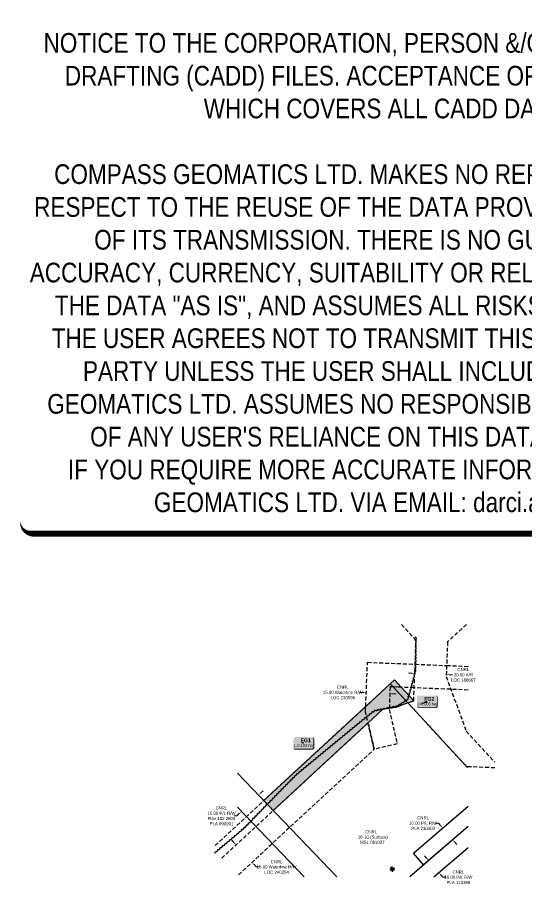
# Model space of a CAD drawing. Extents: x 323629 to 327578, y 6190825 to 6193722.
# Drawn here: x 323629 to 325244, y 6190944 to 6193722 of the extents above; entities that cross this region are included whole.
import ezdxf

# ---------------------------------------------------------------- set-up
doc = ezdxf.new("R2010")
doc.units = 0
doc.header["$LTSCALE"] = 5
doc.linetypes.add('0', pattern=[1, 1, 0])
doc.linetypes.add('foc-ACCESSROAD', pattern=[3.75, 2.5, -1.25])
for name, color, linetype in [('C-AR', 13, 'foc-ACCESSROAD'), ('C-RW', 13, 'Continuous'), ('C-WS', 13, 'foc-ACCESSROAD'), ('C-WS-S', 13, 'Continuous'), ('P-TEMP-BLOCKS', 250, 'Continuous'), ('P-TEMP-BLUE', 146, 'Continuous'), ('P-WORKAREA', 113, 'Continuous'), ('P-WORKAREA-H', 111, 'Continuous'), ('T-BUSH', 110, '0')]:
    doc.layers.add(name, color=color, linetype=linetype)
for name, color, linetype, lineweight in [('C-AR-T', 13, 'Continuous', 9), ('C-RW-T', 13, 'Continuous', 9), ('C-WS-T', 13, 'Continuous', 9)]:
    doc.layers.add(name, color=color, linetype=linetype, lineweight=lineweight)
doc.layers.add('DISCLAIMER', color=7, linetype='Continuous', plot=False)
doc.layers.add('P-TEMP-BLUE-H', color=7, linetype='Continuous', true_color=0x99e6ff)
doc.styles.add('80', font='ARIALN.TTF', dxfattribs={"height": 10})
doc.styles.add('80CG', font='ARIALN.TTF', dxfattribs={"height": 10})
doc.styles.add('80L', font='ARIALN.TTF', dxfattribs={"height": 10})
doc.styles.add('BOLD', font='ARIALNB.TTF')
doc.dimstyles.new('Compass 5 000', dxfattribs={"dimscale": 5, "dimtxt": 9, "dimasz": 2, "dimexe": 0.2, "dimexo": 0.0625, "dimgap": 0.5, "dimtad": 0, "dimtih": 1, "dimtoh": 1, "dimzin": 0, "dimdsep": 46, "dimtxsty": '80CG', "dimcen": 0.1, "dimse1": 1, "dimse2": 1, "dimclrd": 256, "dimclrt": 256, "dimaunit": 1, "dimadec": 4, "dimazin": 0, "dimtfac": 0.06, "dimtofl": 0, "dimtmove": 0, "dimatfit": 1, "dimfxl": 0.2, "dimtolj": 1, "dimtzin": 0, "dimlwd": -1, "dimarcsym": 0})

# ---------------------------------------------------------------- blocks, each defined once
blk = doc.blocks.new('GAS')
h = blk.add_hatch(color=255)
h.dxf.hatch_style = 1
edge = h.paths.add_edge_path()
edge.add_arc((0, 0), 0.9, 0, 360)
for p, q in [((-0.81, 0), (-1.62, 0)), ((-0.57, 0.57), (-1.14, 1.14)), ((0, 0.81), (0, 1.62)), ((0.57, 0.57), (1.14, 1.14)), ((1.62, 0), (0.81, 0)), ((-0.57, -0.57), (-1.14, -1.14)), ((0, -0.81), (0, -1.62)), ((1.14, -1.14), (0.57, -0.57))]:
    blk.add_line(p, q)
blk.add_circle((0, 0), 0.8)
blk = doc.blocks.new('*D47')
at = {"layer": 'C-RW-T', "transparency": 16777216}
for p, q in [((324402.9, 6191259.8), (324410.1, 6191266.7)), ((324334.3, 6191194), (324326.8, 6191186.9)), ((324326.8, 6191186.9), (324316.8, 6191186.9))]:
    blk.add_line(p, q, dxfattribs=at)
for points in [[(324401.7, 6191261), (324404, 6191258.6), (324395.6, 6191252.9)], [(324333.2, 6191195.2), (324335.5, 6191192.8), (324341.5, 6191201)]]:
    blk.add_solid(points, dxfattribs=at)
at = {"layer": 'C-RW-T', "transparency": 16777216, "insert": (324277.7, 6191186.9), "char_height": 10, "attachment_point": 5, "style": '80CG'}
blk.add_mtext('\\A1;CNRL\\P15.00 P/L R/W\\PPlan 102 2806\\PPLA 090991', dxfattribs=at)
blk = doc.blocks.new('*D48')
at = {"layer": 'C-AR-T', "transparency": 16777216}
for p, q in [((324316.9, 6191101.9), (324310.1, 6191109.3)), ((324381.3, 6191032.1), (324388.1, 6191024.8)), ((324388.1, 6191024.8), (324398.1, 6191024.8))]:
    blk.add_line(p, q, dxfattribs=at)
for points in [[(324318.1, 6191103.1), (324315.6, 6191100.8), (324323.7, 6191094.6)], [(324382.5, 6191033.3), (324380.1, 6191031), (324374.5, 6191039.5)]]:
    blk.add_solid(points, dxfattribs=at)
at = {"layer": 'C-AR-T', "transparency": 16777216, "insert": (324452.8, 6191024.8), "char_height": 10, "attachment_point": 5, "style": '80CG'}
blk.add_mtext('\\A1;CNRL\\P15.00 Waterline R/W\\PLOC 240354', dxfattribs=at)
blk = doc.blocks.new('*D49')
at = {"layer": 'C-RW-T', "transparency": 16777216}
for p, q in [((324967.8, 6191163.8), (324957.8, 6191163.8)), ((324974.3, 6191156.2), (324967.8, 6191163.8)), ((325019.5, 6191103.3), (325026, 6191095.7))]:
    blk.add_line(p, q, dxfattribs=at)
for points in [[(324975.6, 6191157.3), (324973, 6191155.1), (324980.8, 6191148.6)], [(325020.8, 6191104.4), (325018.2, 6191102.2), (325013, 6191110.9)]]:
    blk.add_solid(points, dxfattribs=at)
at = {"layer": 'C-RW-T', "transparency": 16777216, "insert": (324918.7, 6191163.8), "char_height": 10, "attachment_point": 5, "style": '80CG'}
blk.add_mtext('\\A1;CNRL\\P10.00 P/L R/W\\PPLA 230303', dxfattribs=at)
blk = doc.blocks.new('*D50')
at = {"layer": 'C-RW-T', "transparency": 16777216}
for p, q in [((324929.6, 6191052.7), (324923.1, 6191060.3)), ((324975.1, 6190999.6), (324981.6, 6190992)), ((324981.6, 6190992), (324991.6, 6190992))]:
    blk.add_line(p, q, dxfattribs=at)
for points in [[(324930.9, 6191053.8), (324928.3, 6191051.7), (324936.1, 6191045.1)], [(324976.4, 6191000.6), (324973.8, 6190998.5), (324968.6, 6191007.2)]]:
    blk.add_solid(points, dxfattribs=at)
at = {"layer": 'C-RW-T', "transparency": 16777216, "insert": (325030.7, 6190992), "char_height": 10, "attachment_point": 5, "style": '80CG'}
blk.add_mtext('\\A1;CNRL\\P10.00 P/L R/W\\PPLA 110399 ', dxfattribs=at)
blk = doc.blocks.new('*U54')
h = blk.add_hatch(color=111)
edge = h.paths.add_edge_path()
edge.add_line((-26.5, -20), (26.5, -20))
edge.add_arc((26.5, -14), 6, 270, 360)
edge.add_line((32.5, -14), (32.5, 12.5))
edge.add_arc((26.5, 12.5), 6, 0, 90)
edge.add_line((26.5, 18.5), (-26.5, 18.5))
edge.add_arc((-26.5, 12.5), 6, 90, 180)
edge.add_line((-32.5, 12.5), (-32.5, -14))
edge.add_arc((-26.5, -14), 6, 180, 270)
at = {"color": 250, "flags": 128}
blk.add_lwpolyline([(-26.5, -20, 3, 3, 0), (26.5, -20, 3, 3, 0.414214), (32.5, -14, 3, 3, 0), (32.5, 12.5, 3, 0, 0.414214), (26.5, 18.5, 0, 0, 0), (-26.5, 18.5, 0, 0, 0.414214), (-32.5, 12.5, 0, 0, 0), (-32.5, -14, 0, 3, 0.414214)], format="xyseb", close=True, dxfattribs=at)
at = {"flags": 128}
blk.add_lwpolyline([(-8.4, 2.2, 0, 7.5, 0), (0, 0, 0, 0, 0)], format="xyseb", dxfattribs=at)
at = {"color": 250}
for tag, p, height, style in [('TEMP_AREA_W1_001', (-9.2, 2.2), 12, 'BOLD'), ('ENTER_TEXT_001', (-30.7, -12.5), 9, '80')]:
    blk.add_attdef(tag, p, '', height=height, dxfattribs=dict(at, style=style))
blk = doc.blocks.new('*U53')
at = {"true_color": 0x99e6ff}
h = blk.add_hatch(color=141, dxfattribs=at)
edge = h.paths.add_edge_path()
edge.add_line((-26.5, -20), (26.5, -20))
edge.add_arc((26.5, -14), 6, 270, 360)
edge.add_line((32.5, -14), (32.5, 12.5))
edge.add_arc((26.5, 12.5), 6, 0, 90)
edge.add_line((26.5, 18.5), (-26.5, 18.5))
edge.add_arc((-26.5, 12.5), 6, 90, 180)
edge.add_line((-32.5, 12.5), (-32.5, -14))
edge.add_arc((-26.5, -14), 6, 180, 270)
at = {"color": 250, "flags": 128}
blk.add_lwpolyline([(-26.5, -20, 3, 3, 0), (26.5, -20, 3, 3, 0.414214), (32.5, -14, 3, 3, 0), (32.5, 12.5, 3, 0, 0.414214), (26.5, 18.5, 0, 0, 0), (-26.5, 18.5, 0, 0, 0.414214), (-32.5, 12.5, 0, 0, 0), (-32.5, -14, 0, 3, 0.414214)], format="xyseb", close=True, dxfattribs=at)
at = {"flags": 128}
blk.add_lwpolyline([(-22.4, -9.9, 0, 7.5, 0), (0, 0, 0, 0, 0)], format="xyseb", dxfattribs=at)
at = {"color": 250}
for tag, p, height, style in [('TEMP_AREA_W1_001', (-9.2, 2.2), 12, 'BOLD'), ('ENTER_TEXT_001', (-30.7, -12.5), 9, '80')]:
    blk.add_attdef(tag, p, '', height=height, dxfattribs=dict(at, style=style))
blk = doc.blocks.new('*D51')
at = {"layer": 'C-AR-T', "transparency": 16777216}
for p, q in [((324727.9, 6191578.6), (324717.9, 6191579)), ((324822.8, 6191574.7), (324832.8, 6191574.3))]:
    blk.add_line(p, q, dxfattribs=at)
for points in [[(324728, 6191580.2), (324727.8, 6191576.9), (324737.9, 6191578.2)], [(324822.9, 6191576.4), (324822.7, 6191573), (324812.8, 6191575.1)]]:
    blk.add_solid(points, dxfattribs=at)
at = {"layer": 'C-AR-T', "transparency": 16777216, "insert": (324663.2, 6191579), "char_height": 10, "attachment_point": 5, "style": '80CG'}
blk.add_mtext('\\A1;CNRL\\P15.00 Waterline R/W\\PLOC 230586', dxfattribs=at)
blk = doc.blocks.new('*D52')
at = {"layer": 'C-AR-T', "transparency": 16777216}
for p, q in [((324882.2, 6191639.8), (324872.2, 6191640.2)), ((325002.1, 6191635.1), (325012.1, 6191634.7))]:
    blk.add_line(p, q, dxfattribs=at)
for points in [[(324882.3, 6191641.5), (324882.1, 6191638.2), (324892.2, 6191639.4)], [(325002.2, 6191636.7), (325002, 6191633.4), (324992.1, 6191635.5)]]:
    blk.add_solid(points, dxfattribs=at)
at = {"layer": 'C-AR-T', "transparency": 16777216, "insert": (325046.4, 6191634.7), "char_height": 10, "attachment_point": 5, "style": '80CG'}
blk.add_mtext('\\A1;CNRL\\P20.00 A/R\\PLOC 180667 ', dxfattribs=at)
blk = doc.blocks.new('Disclaimer_Legal')
at = {"layer": 'DISCLAIMER', "color": 254, "flags": 128}
blk.add_lwpolyline([(-3612.9, -1104.6, 37.5, 37.5, 0), (4096.1, -1104.6, 37.5, 37.5, 0.414214), (4171.1, -1029.6, 37.5, 37.5, 0), (4171.1, 2078.7, 37.5, 0, 0.414214), (4096.1, 2153.7, 0, 0, 0), (-3612.9, 2153.7, 0, 0, 0.414214), (-3687.9, 2078.7, 0, 0, 0), (-3687.9, -1029.6, 0, 37.5, 0.414214)], format="xyseb", close=True, dxfattribs=at)
at = {"layer": 'DISCLAIMER', "color": 254, "insert": (241.6, 533.9), "char_height": 125, "width": 7717.568, "attachment_point": 5, "style": '80'}
blk.add_mtext('NOTICE TO THE CORPORATION, PERSON &/OR PERSONS REGARDING THIS COMPUTER AIDED DESIGN AND DRAFTING (CADD) FILES. ACCEPTANCE OF THE CADD DATA IS BASED ON THE FOLLOWING DISCLAIMER WHICH COVERS ALL CADD DATA RECIEVED FROM COMPASS GEOMATICS LTD.\\P{\\fArial Narrow|b1|i0|c0|p34;DISCLAIMER}\\PCOMPASS GEOMATICS LTD. MAKES NO REPRESENTATION OR WARRANTIES, EXPRESS OR IMPLIED, WITH RESPECT TO THE REUSE OF THE DATA PROVIDED HEREWITH, REGARDLESS OF ITS FORMAT OR THE MEANS OF ITS TRANSMISSION. THERE IS NO GUARANTEE OR REPRESENTATION TO THE USER AS TO THE ACCURACY, CURRENCY, SUITABILITY OR RELIABILITY OF THIS DATA FOR ANY PURPOSE. THE USER ACCEPTS THE DATA "AS IS", AND ASSUMES ALL RISKS ASSOCIATED WITH ITS USE. BY ACCEPTANCE OF THIS DATA, THE USER AGREES NOT TO TRANSMIT THIS DATA OR PROVIDE ACCESS OR ANY PART OF IT TO ANOTHER PARTY UNLESS THE USER SHALL INCLUDE WITH THE DATA A COPY OF THIS DISCLAIMER. COMPASS GEOMATICS LTD. ASSUMES NO RESPONSIBILITY FOR ACTUAL OR CONSEQUENTIAL DAMAGE AS A RESULT OF ANY USER\'S RELIANCE ON THIS DATA. THIS CADD FILE IS FOR ILLUSTRATION PURPOSES ONLY.\\PIF YOU REQUIRE MORE ACCURATE INFORMATION, PLEASE CONTACT DARCI ANGLEHART AT COMPASS GEOMATICS LTD. VIA EMAIL: darci.anglehart@compassgeomatics.ca OR CELL: 506-961-7292', dxfattribs=at)

msp = doc.modelspace()

# ---------------------------------------------------------------- hatches: boundary and pattern name
at = {"layer": 'P-TEMP-BLUE-H'}
h = msp.add_hatch(color=256, dxfattribs=at)
h.dxf.hatch_style = 1
h.paths.add_polyline_path([(324870.1, 6191545.661), (324888.568, 6191552.454), (324849.149, 6191595.154), (324823.443, 6191596.201), (324843.481, 6191574.496)])
at = {"layer": 'P-WORKAREA-H'}
h = msp.add_hatch(color=256, dxfattribs=at)
h.dxf.hatch_style = 1
h.paths.add_polyline_path([(324870.1, 6191545.661), (324831.876, 6191531.066), (324788.988, 6191524.19), (324743.58, 6191482.271), (324442.361, 6191204.175), (324412.215, 6191235.6), (324736.103, 6191534.63), (324813.942, 6191606.494), (324827.304, 6191618.817), (324849.149, 6191595.154), (324823.443, 6191596.201)])

# ---------------------------------------------------------------- linework, layer by layer
at = {"layer": 'C-AR'}
for points in [[(325146.865, 6191339.46), (325057.156, 6191343.037), (324870.1, 6191545.661), (324888.568, 6191552.454), (324896.317, 6191743.763), (324849.443, 6191794.555)], [(325055.963, 6191794.555), (324996.215, 6191739.58), (324991.747, 6191629.251), (325055.705, 6191455.875), (325146.865, 6191357.135)], [(325061.826, 6191586.487), (325006.091, 6191588.758), (324890.134, 6191593.484), (324822.742, 6191596.23), (324813.68, 6191596.6), (324810.748, 6191524.626), (324836.178, 6191415.249), (324763.137, 6191398.265), (324735.407, 6191517.537), (324736.092, 6191534.341), (324741.808, 6191674.583), (324893.166, 6191668.412), (324993.069, 6191664.341), (325061.826, 6191661.539)]]:
    msp.add_lwpolyline(points, dxfattribs=at)
at = {"layer": 'C-AR', "flags": 128}
msp.add_lwpolyline([(324278.405, 6191052.806), (324379.582, 6191146.215), (324434.71, 6191197.111), (324743.58, 6191482.271), (324763.137, 6191398.265), (324486.816, 6191143.152), (324431.688, 6191092.255), (324328.851, 6190997.314)], dxfattribs=at)
at = {"layer": 'C-RW', "flags": 128}
for points in [[(324644.201, 6190993.78), (324328.851, 6191322.498)], [(324328.851, 6191214.175), (324540.283, 6190993.78)], [(325061.826, 6191152.73), (324876.083, 6190993.78)], [(324952.974, 6190993.78), (325061.826, 6191086.93)]]:
    msp.add_lwpolyline(points, dxfattribs=at)
at = {"layer": 'C-RW'}
for points in [[(325061.826, 6191152.73), (324919.895, 6191031.272), (324887.671, 6191069.011), (325061.826, 6191217.868)], [(324952.974, 6190993.78), (325061.826, 6191086.93)]]:
    msp.add_lwpolyline(points, dxfattribs=at)
at = {"layer": 'C-WS'}
msp.add_lwpolyline([(324257.67, 6191092.921), (324355.531, 6191183.267), (324410.659, 6191234.163), (324813.942, 6191606.494), (325057.156, 6191343.037), (325061.826, 6191342.85)], dxfattribs=at)
at = {"layer": 'P-TEMP-BLUE'}
msp.add_lwpolyline([(324870.1, 6191545.661), (324888.568, 6191552.454), (324849.149, 6191595.154), (324823.443, 6191596.201), (324843.481, 6191574.496)], close=True, dxfattribs=at)
at = {"layer": 'P-WORKAREA'}
msp.add_lwpolyline([(324870.1, 6191545.661), (324831.876, 6191531.066), (324788.988, 6191524.19), (324743.58, 6191482.271), (324442.361, 6191204.175), (324412.215, 6191235.6), (324736.103, 6191534.63), (324813.942, 6191606.494), (324827.304, 6191618.817), (324849.149, 6191595.154), (324823.443, 6191596.201), (324870.1, 6191545.661)], close=True, dxfattribs=at)
at = {"layer": 'T-BUSH', "flags": 128}
for points in [[(324517.089, 6191321.623, 0.52056705), (324524.808, 6191327.978, 0.52056705), (324532.527, 6191334.333, 0.52056705), (324540.246, 6191340.688, 0.52056705), (324547.965, 6191347.043, 0.52056705), (324555.684, 6191353.398, 0.52056705), (324563.404, 6191359.753, 0.52056705), (324571.123, 6191366.108, 0.52056705), (324578.842, 6191372.463, 0.52056705), (324586.561, 6191378.818, 0.52056705), (324594.28, 6191385.173, 0.52056705), (324602, 6191391.528, 0.52056705), (324609.719, 6191397.883, 0.52056705), (324617.438, 6191404.239, 0.52056705), (324625.157, 6191410.594, 0.52056705), (324632.876, 6191416.949, 0.52056705), (324640.596, 6191423.304, 0.52056705), (324648.315, 6191429.659, 0.52056705), (324656.034, 6191436.014, 0.52056705), (324663.753, 6191442.369, 0.52056705), (324671.472, 6191448.724, 0.52056705), (324679.191, 6191455.079, 0.52056705), (324686.911, 6191461.434, 0.52056705), (324694.63, 6191467.789, 0.52056705), (324702.349, 6191474.144, 0.52056705), (324710.128, 6191480.425, 0.52056705), (324717.928, 6191486.681, 0.52056705), (324725.728, 6191492.937, 0.52056705), (324733.528, 6191499.193, 0.52056705), (324741.327, 6191505.449, 0.52056705), (324749.127, 6191511.705, 0.52056705), (324756.927, 6191517.961, 0.52056705), (324765.146, 6191523.318, 0.52056705), (324774.95, 6191525.283, 0.52056705), (324784.754, 6191527.248, 0.52056705), (324794.557, 6191529.214, 0.52056705), (324804.361, 6191531.179, 0.52056705), (324814.164, 6191533.145, 0.52056705), (324823.968, 6191535.11, 0.52056705), (324833.771, 6191537.076, 0.52056705), (324842.464, 6191541.897, 0.52056705), (324851.019, 6191547.073, 0.52056705), (324859.574, 6191552.248, 0.52056705), (324868.129, 6191557.423, 0.52056705), (324871.267, 6191566.692, 0.52056705), (324873.91, 6191576.335, 0.52056705), (324876.553, 6191585.978, 0.52056705), (324879.196, 6191595.621, 0.52056705), (324881.839, 6191605.264, 0.52056705), (324884.482, 6191614.907, 0.52056705), (324887.125, 6191624.55, 0.52056705), (324889.768, 6191634.193, 0.52056705), (324892.41, 6191643.836, 0.52056705), (324893.255, 6191653.729, 0.52056705), (324893.341, 6191663.727, 0.52056705), (324893.427, 6191673.726, 0.52056705), (324893.513, 6191683.724, 0.52056705), (324893.6, 6191693.722, 0.52056705), (324893.686, 6191703.72, 0.52056705), (324893.772, 6191713.719, 0.52056705), (324893.858, 6191723.717, 0.52056705), (324893.945, 6191733.715, 0.52056705), (324894.031, 6191743.713, 0.52056705), (324894.131, 6191755.327, 0.52056705)], [(324256.664, 6191068.678, 0.21869788), (324258.368, 6191073.48, 0.52056705), (324266.012, 6191079.925, 0.52056705), (324273.657, 6191086.37, 0.52056705), (324281.301, 6191092.815, 0.52056705), (324288.945, 6191099.26, 0.52056705), (324296.589, 6191105.705, 0.52056705), (324304.233, 6191112.15, 0.52056705), (324311.878, 6191118.595, 0.52056705), (324319.522, 6191125.04, 0.52056705), (324327.166, 6191131.485, 0.52056705), (324334.81, 6191137.93, 0.52056705), (324342.455, 6191144.375, 0.52056705), (324350.016, 6191150.909, 0.52056705), (324356.98, 6191158.083, 0.52056705), (324363.945, 6191165.257, 0.52056705), (324370.909, 6191172.432, 0.52056705), (324377.874, 6191179.606, 0.52056705), (324384.838, 6191186.78, 0.52056705), (324391.803, 6191193.954, 0.52056705), (324398.767, 6191201.128, 0.52056705), (324405.732, 6191208.302, 0.52056705), (324412.696, 6191215.477, 0.52056705), (324419.66, 6191222.651, 0.52056705), (324426.625, 6191229.825, 0.52056705), (324433.589, 6191236.999, 0.52056705), (324440.554, 6191244.173, 0.52056705), (324447.518, 6191251.348, 0.52056705), (324454.483, 6191258.522, 0.52056705), (324461.447, 6191265.696, 0.52056705), (324468.412, 6191272.87, 0.52056705), (324475.445, 6191279.976, 0.52056705), (324482.517, 6191287.045, 0.52056705), (324489.588, 6191294.114, 0.52056705), (324496.66, 6191301.182, 0.52056705), (324503.731, 6191308.251, 0.52056705), (324510.803, 6191315.32, 0.52056705), (324517.303, 6191321.817)]]:
    msp.add_lwpolyline(points, format="xyb", dxfattribs=at)

# ---------------------------------------------------------------- block references
at = {"xscale": 0.5, "yscale": 0.5, "zscale": 0.5}
msp.add_blockref('Disclaimer_Legal', (325482.625, 6192635.458), dxfattribs=at)
at = {"layer": 'C-WS-S', "color": 2, "xscale": 4.999314999999999, "yscale": 4.999314999999999, "zscale": 4.999314999999999}
msp.add_blockref('GAS', (324820.548, 6191017.804), dxfattribs=at)
at = {"layer": 'P-TEMP-BLOCKS', "xscale": 0.999863, "yscale": 0.999863, "zscale": 0.999863}
for name, p, values in [('*U53', (324931.287, 6191550.397), {'TEMP_AREA_W1_001': 'FG2', 'ENTER_TEXT_001': '(=0.005 ha)'}), ('*U54', (324538.792, 6191418.509), {'TEMP_AREA_W1_001': 'FG1', 'ENTER_TEXT_001': '(=0.103 ha)'})]:
    msp.add_blockref(name, p, dxfattribs=at).add_auto_attribs(values)

# ---------------------------------------------------------------- texts
at = {"layer": 'C-WS-T', "insert": (324708.329, 6191141.341), "char_height": 9.99862, "attachment_point": 1, "style": '80L'}
msp.add_mtext_dynamic_manual_height_columns('\\pi26.56128;CNRL\\P\\pi2.82989;16-10 (Surface)\\P\\pi9.87872;MSL 081037', width=83.31621, gutter_width=50, heights=[0], dxfattribs=at)

# ---------------------------------------------------------------- dimensions: what is measured, and where the dimension line sits
at = {"layer": 'C-AR-T'}
for base, p1, p2, angle, text, picture, middle in [((324992.1, 6191635.471), (324894.565, 6191699.2), (324994.474, 6191695.231), 357.724701, 'CNRL\\P20.00 A/R\\PLOC 180667 ', '*D52', (325046.425, 6191634.676)), ((324737.878, 6191578.167), (324812.811, 6191575.26), (324737.884, 6191578.314), 177.666057, 'CNRL\\P15.00 Waterline R/W\\PLOC 230586', '*D51', (324663.215, 6191578.982)), ((324374.522, 6191039.479), (324351.345, 6191120.146), (324402.215, 6191065.045), 312.713808, 'CNRL\\P15.00 Waterline R/W\\PLOC 240354', '*D48', (324452.769, 6191024.784))]:
    dim = msp.add_linear_dim(base=base, p1=p1, p2=p2, angle=angle, text=text, dimstyle='Compass 5 000', dxfattribs=at)
    dim.commit()
    dim.dimension.update_dxf_attribs({"geometry": picture, "text_midpoint": middle, "dimtype": 161})
at = {"layer": 'C-RW-T'}
for base, p1, p2, angle, text, picture, middle in [((324395.645, 6191252.872), (324340.54, 6191201.99), (324394.655, 6191253.904), 43.810963, 'CNRL\\P15.00 P/L R/W\\PPlan 102 2806\\PPLA 090991', '*D47', (324277.744, 6191186.855)), ((324980.787, 6191148.6), (324977.229, 6191080.335), (324945.015, 6191118.024), 130.5218, 'CNRL\\P10.00 P/L R/W\\PPLA 230303', '*D49', (324918.706, 6191163.803)), ((324968.614, 6191007.163), (324957.851, 6191063.753), (324990.355, 6191025.769), 310.555354, 'CNRL\\P10.00 P/L R/W\\PPLA 110399 ', '*D50', (325030.703, 6190991.968))]:
    dim = msp.add_linear_dim(base=base, p1=p1, p2=p2, angle=angle, text=text, dimstyle='Compass 5 000', dxfattribs=at)
    dim.commit()
    dim.dimension.update_dxf_attribs({"geometry": picture, "text_midpoint": middle, "dimtype": 161})

doc.saveas('drawing.dxf')
